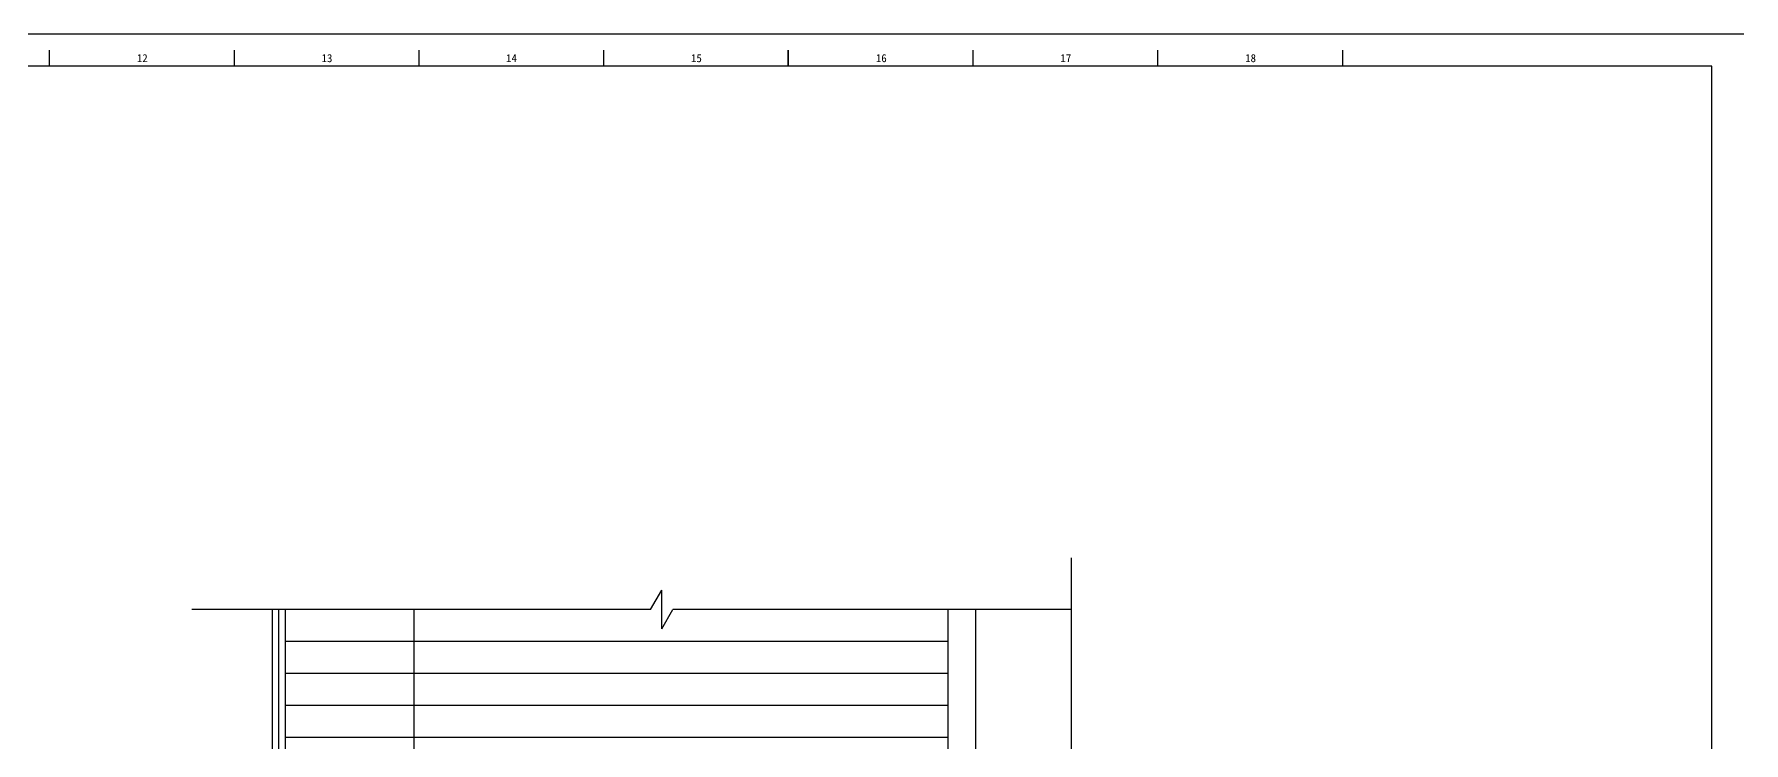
# Model space of a CAD drawing. Header units: metres. Extents: x 104376 to 163826, y -86950 to -44900.
# Drawn here: x 137124 to 163826, y -55977 to -44900 of the extents above; entities that cross this region are included whole.
import ezdxf

# ---------------------------------------------------------------- set-up
doc = ezdxf.new("R2010")
doc.units = ezdxf.units.M
for name, color, linetype in [('TK', 9, 'Continuous'), ('WALL', 2, 'Continuous'), ('WIN', 4, 'Continuous'), ('里面', 41, 'Continuous')]:
    doc.layers.add(name, color=color, linetype=linetype)

msp = doc.modelspace()

# ---------------------------------------------------------------- linework, layer by layer
at = {"layer": 'TK'}
for p, q in [((163825.51, -44900.07), (104375.51, -44900.07)), ((137360.51, -45150.07), (137360.51, -45400.07)), ((140245.51, -45150.07), (140245.51, -45400.07)), ((143130.51, -45150.07), (143130.51, -45400.07)), ((146015.51, -45150.07), (146015.51, -45400.07)), ((148900.51, -45150.07), (148900.51, -45400.07)), ((148900.51, -45400.07), (148900.51, -45150.07)), ((151785.51, -45150.07), (151785.51, -45400.07)), ((154670.51, -45150.07), (154670.51, -45400.07)), ((157555.51, -45150.07), (157555.51, -45400.07))]:
    msp.add_line(p, q, dxfattribs=at)
msp.add_lwpolyline([(163325.51, -86450.07), (163325.51, -45400.07), (105625.51, -45400.07), (105625.51, -86450.07)], close=True, dxfattribs=at)
at = {"layer": 'WALL'}
for p, q in [((151397.93, -58258.57), (151397.93, -53894.53)), ((151830.05, -58258.57), (151830.05, -53894.53))]:
    msp.add_line(p, q, dxfattribs=at)
at = {"layer": 'WIN'}
for p, q in [((153320.62, -53086.55), (153320.62, -63800.6)), ((146752.06, -53894.53), (146926.43, -53592.51)), ((146926.43, -54196.55), (146926.43, -53592.51)), ((146752.06, -53894.53), (139588.35, -53894.53)), ((140841.73, -53894.53), (140841.73, -72058.57)), ((140941.73, -53894.53), (140941.73, -58258.57)), ((141041.73, -53894.53), (141041.73, -72058.57)), ((143051.55, -53894.53), (143051.55, -57258.57)), ((146926.43, -54196.55), (147100.8, -53894.53)), ((153320.62, -53894.53), (147100.8, -53894.53))]:
    msp.add_line(p, q, dxfattribs=at)
at = {"layer": '里面'}
for p, q in [((151397.93, -54394.53), (141041.73, -54394.53)), ((151397.93, -54894.53), (141041.73, -54894.53)), ((151397.93, -55394.53), (141041.73, -55394.53)), ((151397.93, -55894.53), (141041.73, -55894.53))]:
    msp.add_line(p, q, dxfattribs=at)

# ---------------------------------------------------------------- texts
at = {"layer": 'TK'}
for s, p in [('12', (138727.12, -45337.57)), ('13', (141612.12, -45337.57)), ('14', (144494.59, -45337.57)), ('15', (147382.12, -45337.57)), ('16', (150269.65, -45337.57)), ('17', (153152.12, -45337.57)), ('18', (156037.12, -45337.57))]:
    msp.add_text(s, height=125, dxfattribs=at).set_placement(p)

doc.saveas('drawing.dxf')
